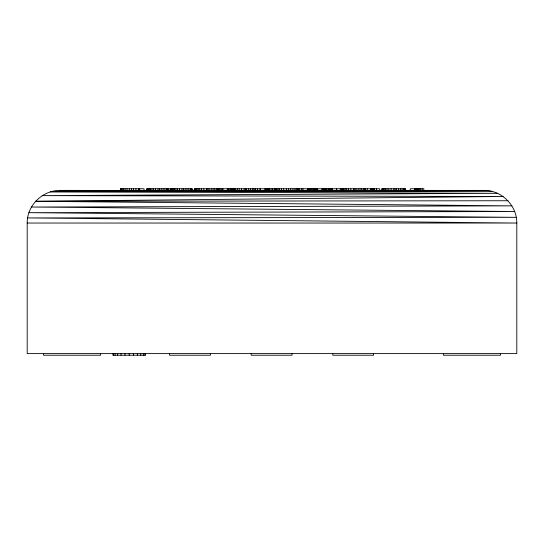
<?xml version="1.0" encoding="UTF-8"?>
<svg xmlns="http://www.w3.org/2000/svg" width="544" height="544" viewBox="0 0 544 544"><rect width="100%" height="100%" fill="white"/><g stroke="black" fill="none" stroke-linecap="round" stroke-linejoin="round"><path stroke-width="0.82" d="M27.2 223.04C26.914 205.557 42.439 190.346 59.84 190.4L484.16 190.4C501.575 190.114 517.086 205.605 516.8 223.04L516.8 353.6L27.2 353.6L27.2 223.04L516.8 223.04L27.601 217.926L516.297 217.342L28.893 212.67L514.699 211.514L31.396 207.033L511.911 205.856L35.489 201.3L503.132 196.479L42.119 195.629L497.624 193.304L50.456 191.78L487.934 190.618L59.84 190.4M35.489 201.3L507.994 200.743M192.719 190.237L195.242 190.237M50.456 191.78L491.81 191.311M500.48 353.6L500.48 355.232L443.36 355.232L443.36 353.6M423.837 190.4L423.837 188.768L410.23 188.768L410.23 190.4M422.205 188.768L422.205 190.4M420.75 188.768L420.75 190.4M419.254 188.768L419.254 190.4M418.411 188.768L418.411 190.4M417.615 188.768L417.615 190.4M416.915 188.768L416.915 190.4M416.33 188.768L416.33 190.4M415.868 188.768L415.868 190.4M415.575 188.768L415.575 190.4M415.358 188.768L415.358 190.4M414.582 188.768L414.582 190.4M405.253 188.768L405.328 190.4L405.355 188.768L381.922 188.768L381.922 190.4M404.784 188.768L404.784 190.4M403.539 188.768L403.539 190.4M402.03 188.768L402.03 190.4M400.316 188.768L400.316 190.4M398.426 188.768L398.426 190.4M396.331 188.768L396.331 190.4M395.066 188.768L395.066 190.4M393.788 188.768L393.788 190.4M391.129 188.768L391.129 190.4M388.858 188.768L388.858 190.4M387.015 188.768L387.015 190.4M385.444 188.768L385.444 190.4M384.18 188.768L384.18 190.4M383.234 188.768L383.234 190.4M382.418 188.768L382.418 190.4M382.038 188.768L382.038 190.4M379.746 190.4L379.746 188.768L194.664 188.768L194.664 190.4M376.523 188.768L376.523 190.4M374.592 188.768L374.592 190.4M373.667 188.768L373.667 190.4M373.592 353.6L373.592 355.232L332.792 355.232L332.792 353.6M372.728 188.768L372.728 190.4M371.912 188.768L371.912 190.4M371.341 188.768L371.341 190.4M370.988 188.768L370.988 190.4M370.559 188.768L370.559 190.4M370.491 188.768L370.491 190.4M367.227 188.768L367.227 190.4M365.072 188.768L365.044 190.4M364.976 188.768L364.976 190.4M364.5 188.768L364.5 190.4M363.256 188.768L363.256 190.4M361.746 188.768L361.746 190.4M360.033 188.768L360.033 190.4M358.142 188.768L358.142 190.4M356.048 188.768L356.048 190.4M354.783 188.768L354.783 190.4M353.505 188.768L353.505 190.4M350.846 188.768L350.846 190.4M348.575 188.768L348.575 190.4M346.732 188.768L346.732 190.4M345.168 188.768L345.168 190.4M343.896 188.768L343.896 190.4M342.951 188.768L342.951 190.4M342.142 188.768L342.142 190.4M341.754 188.768L341.754 190.4M341.639 188.768L341.639 190.4M340.252 188.768L340.252 190.4M336.743 188.768L336.743 190.4M336.532 188.768L336.532 190.4M332.384 188.768L332.384 190.4M332.01 188.768L332.01 190.4M331.622 188.768L331.622 190.4M331.174 188.768L331.174 190.4M330.46 188.768L330.46 190.4M329.664 188.768L329.664 190.4M328.889 188.768L328.889 190.4M328.08 188.768L328.08 190.4M326.76 188.768L326.76 190.4M325.747 188.768L325.747 190.4M324.89 188.768L324.89 190.4M324.142 188.768L324.142 190.4M323.517 188.768L323.517 190.4M323.02 188.768L323.02 190.4M322.238 188.768L322.238 190.4M322.041 188.768L322.041 190.4M317.689 188.768L317.689 190.4M317.444 188.768L317.444 190.4M317.016 188.768L317.016 190.4M316.513 188.768L316.513 190.4M315.928 188.768L315.928 190.4M315.228 188.768L315.228 190.4M314.493 188.768L314.493 190.4M313.97 188.768L313.97 190.4M313.439 188.768L313.439 190.4M312.27 188.768L312.27 190.4M311.161 188.768L311.161 190.4M310.162 188.768L310.162 190.4M309.325 188.768L309.325 190.4M308.666 188.768L308.666 190.4M307.571 188.768L307.571 190.4M307.346 188.768L307.346 190.4M302.994 188.768L302.994 190.4M301.75 188.768L301.75 190.4M299.724 188.768L299.724 190.4M298.092 188.768L298.092 190.4M297.976 188.768L297.976 190.4M297.378 188.768L297.378 190.4M296.249 188.768L296.249 190.4M294.909 188.768L294.909 190.4M292.958 188.768L292.958 190.4M291.992 353.6L291.992 355.232L251.192 355.232L251.192 353.6M290.768 188.768L290.768 190.4M288.626 188.768L288.626 190.4M286.389 188.768L286.389 190.4M283.73 188.768L283.73 190.4M281.472 188.768L281.472 190.4M279.664 188.768L279.664 190.4M278.12 188.768L278.12 190.4M276.869 188.768L276.869 190.4M275.958 188.768L275.958 190.4M275.162 188.768L275.162 190.4M274.795 188.768L274.795 190.4M274.686 188.768L274.686 190.4M274.142 188.768L274.142 190.4M272.51 188.768L272.51 190.4M271.055 188.768L271.055 190.4M269.559 188.768L269.559 190.4M268.716 188.768L268.716 190.4M267.92 188.768L267.92 190.4M267.22 188.768L267.22 190.4M266.635 188.768L266.635 190.4M266.172 188.768L266.172 190.4M265.88 188.768L265.88 190.4M265.662 188.768L265.662 190.4M264.887 188.768L264.887 190.4M260.535 188.768L260.535 190.4M259.937 188.768L259.937 190.4M257.659 188.768L257.659 190.4M255.66 188.768L255.7 190.4M255.632 188.768L255.558 190.4M255.088 188.768L255.088 190.4M253.844 188.768L253.844 190.4M252.334 188.768L252.334 190.4M250.621 188.768L250.621 190.4M248.73 188.768L248.73 190.4M246.636 188.768L246.636 190.4M245.371 188.768L245.371 190.4M244.093 188.768L244.093 190.4M241.434 188.768L241.434 190.4M239.163 188.768L239.163 190.4M237.32 188.768L237.32 190.4M235.749 188.768L235.749 190.4M234.484 188.768L234.484 190.4M233.532 188.768L233.532 190.4M232.723 188.768L232.723 190.4M232.336 188.768L232.336 190.4M232.227 188.768L232.227 190.4M231.139 188.768L231.139 190.4M230.955 188.768L231.016 190.4M230.84 188.768L230.84 190.4M229.874 188.768L229.874 190.4M228.351 188.768L228.351 190.4M227.324 188.768L227.324 190.4M222.972 188.768L222.972 190.4M222.102 188.768L222.102 190.4M220.898 188.768L220.898 190.4M219.681 188.768L219.681 190.4M218.069 188.768L218.096 190.4M218.001 188.768L218.001 190.4M217.525 188.768L217.525 190.4M216.281 188.768L216.281 190.4M214.771 188.768L214.771 190.4M213.058 188.768L213.058 190.4M211.167 188.768L211.167 190.4M210.392 353.6L210.392 355.232L169.592 355.232L169.592 353.6M209.073 188.768L209.073 190.4M207.808 188.768L207.808 190.4M206.53 188.768L206.53 190.4M203.871 188.768L203.871 190.4M201.6 188.768L201.6 190.4M199.757 188.768L199.757 190.4M198.193 188.768L198.193 190.4M196.928 188.768L196.928 190.4M195.976 188.768L195.976 190.4M195.167 188.768L195.167 190.4M194.779 188.768L194.779 190.4M192.488 190.4L192.488 188.768L168.81 188.768L168.81 190.4M191.4 188.768L191.4 190.4M190.393 188.768L190.393 190.4M188.843 188.768L188.843 190.4M187.02 188.768L187.02 190.4M185.123 188.768L185.123 190.4M183.559 188.768L183.559 190.4M181.961 188.768L181.961 190.4M179.588 188.768L179.588 190.4M177.568 188.768L177.568 190.4M175.923 188.768L175.923 190.4M174.502 188.768L174.502 190.4M173.312 188.768L173.312 190.4M172.38 188.768L172.38 190.4M171.516 188.768L171.516 190.4M170.891 188.768L170.891 190.4M170.714 188.768L170.714 190.4M168.538 190.4L168.538 188.768L146.764 188.768L146.764 190.4M167.45 188.768L167.45 190.4M166.444 188.768L166.444 190.4M164.886 188.768L164.886 190.4M163.064 188.768L163.064 190.4M161.167 188.768L161.167 190.4M159.61 188.768L159.61 190.4M158.005 188.768L158.005 190.4M155.638 188.768L155.638 190.4M153.619 188.768L153.619 190.4M151.973 188.768L151.973 190.4M150.545 188.768L150.545 190.4M149.362 188.768L149.362 190.4M148.424 188.768L148.424 190.4M147.567 188.768L147.567 190.4M146.934 188.768L146.934 190.4M145.52 353.6L145.52 355.232L112.88 355.232L112.88 353.6M144.962 353.6L144.962 355.232M144.038 190.4L144.038 188.768L120.632 188.768L120.632 190.4M143.33 353.6L143.33 355.232M140.74 353.6L140.74 355.232M139.686 188.768L139.686 190.4M139.026 188.768L139.026 190.4M138.761 188.768L138.761 190.4M138.598 188.768L138.598 190.4M137.36 353.6L137.36 355.232M135.952 188.768L135.952 190.4M133.443 188.768L133.443 190.4M133.423 353.6L133.423 355.232M131.41 188.768L131.41 190.4M129.295 188.768L129.295 190.4M129.2 353.6L129.2 355.232M127.017 188.768L127.017 190.4M125.059 188.768L125.059 190.4M124.977 353.6L124.977 355.232M123.495 188.768L123.495 190.4M122.216 188.768L122.216 190.4M121.305 188.768L121.305 190.4M121.04 353.6L121.04 355.232M120.877 188.768L120.795 190.4M120.673 188.768L120.673 190.4M117.66 353.6L117.66 355.232M115.07 353.6L115.07 355.232M113.438 353.6L113.438 355.232M100.64 353.6L100.64 355.232L43.52 355.232L43.52 353.6"/></g></svg>
